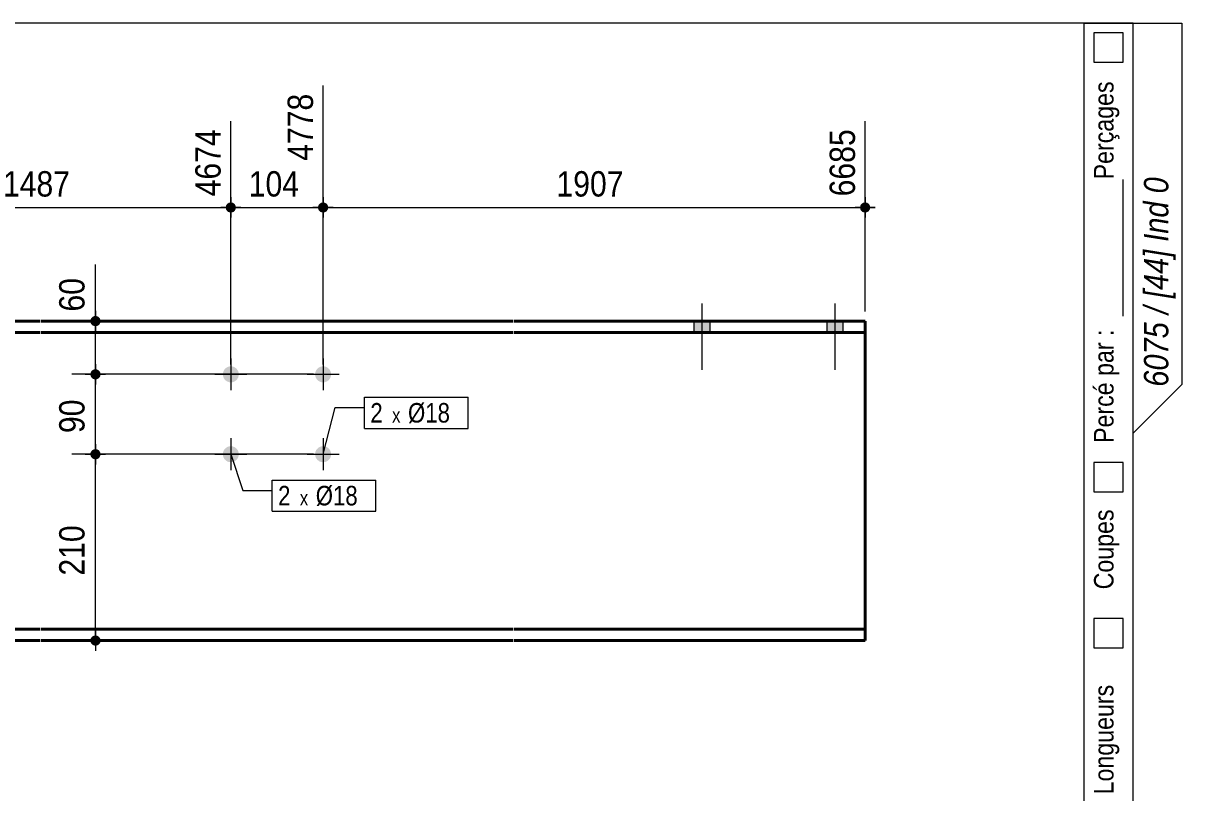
# Model space of a CAD drawing. Header units: millimetres. Extents: x 2 to 287, y 5 to 195.
# Drawn here: x 168.3 to 287, y 116.2 to 195 of the extents above; entities that cross this region are included whole.
import ezdxf

# ---------------------------------------------------------------- set-up
doc = ezdxf.new("R2010")
doc.units = ezdxf.units.MM
for name, color, linetype, lineweight in [('Autre type objet', 1, 'Continuous', 0), ('Boulon', 7, 'Continuous', 0), ('Cotation', 7, 'Continuous', 0), ('Désignation boulon', 3, 'Continuous', 0), ('Feuille dessin', 5, 'Continuous', 0), ('Piece', 2, 'Continuous', 0)]:
    doc.layers.add(name, color=color, linetype=linetype, lineweight=lineweight)
doc.styles.add('ARIAL', font='ARIAL.TTF')
doc.styles.add('ARIAL_ITALIC', font='ARIALI.TTF')
doc.styles.add('COMIC_SANS_MS', font='COMIC.TTF')

# ---------------------------------------------------------------- blocks, each defined once
blk = doc.blocks.new('*A6')
at = {"layer": 'Boulon'}
for points in [[(237, 163.33), (237, 164.48), (238.64, 164.48), (238.64, 163.33)], [(237, 163.33), (237, 164.48), (238.64, 164.48), (238.64, 163.33)], [(250.64, 163.33), (250.64, 164.48), (252.27, 164.48), (252.27, 163.33)], [(250.64, 163.33), (250.64, 164.48), (252.27, 164.48), (252.27, 163.33)]]:
    blk.add_hatch(color=256, dxfattribs=at).paths.add_polyline_path(points, flags=17)
at = {"layer": 'Boulon', "linetype": 'Continuous', "lineweight": 0}
for p, q in [((237.82, 166.3), (237.82, 159.48)), ((237.82, 166.3), (237.82, 159.48)), ((251.46, 166.3), (251.46, 159.48)), ((251.46, 166.3), (251.46, 159.48)), ((237, 164.48), (237, 163.33)), ((237, 164.48), (237, 163.33)), ((238.64, 164.48), (238.64, 163.33)), ((238.64, 164.48), (238.64, 163.33)), ((250.64, 164.48), (250.64, 163.33)), ((250.64, 164.48), (250.64, 163.33)), ((252.27, 164.48), (252.27, 163.33)), ((252.27, 164.48), (252.27, 163.33))]:
    blk.add_line(p, q, dxfattribs=at)
blk = doc.blocks.new('*A7')
at = {"layer": 'Boulon'}
for points in [[(198.19, 159.07), (198.19, 159.11), (198.2, 159.15), (198.2, 159.19), (198.21, 159.23), (198.22, 159.26), (198.24, 159.3), (198.25, 159.34), (198.27, 159.38), (198.28, 159.41), (198.3, 159.45), (198.33, 159.48), (198.35, 159.51), (198.37, 159.55), (198.4, 159.58), (198.43, 159.6), (198.46, 159.63), (198.49, 159.66), (198.52, 159.68), (198.55, 159.71), (198.59, 159.73), (198.62, 159.75), (198.66, 159.77), (198.69, 159.78), (198.73, 159.8), (198.77, 159.81), (198.81, 159.82), (198.85, 159.83), (198.89, 159.84), (198.93, 159.84), (198.97, 159.84), (199.01, 159.84), (199.05, 159.84), (199.09, 159.84), (199.13, 159.84), (199.17, 159.83), (199.2, 159.82), (199.24, 159.81), (199.28, 159.8), (199.32, 159.78), (199.36, 159.77), (199.39, 159.75), (199.43, 159.73), (199.46, 159.71), (199.49, 159.68), (199.52, 159.66), (199.56, 159.63), (199.58, 159.6), (199.61, 159.58), (199.64, 159.55), (199.66, 159.51), (199.69, 159.48), (199.71, 159.45), (199.73, 159.41), (199.75, 159.38), (199.76, 159.34), (199.78, 159.3), (199.79, 159.26), (199.8, 159.23), (199.81, 159.19), (199.81, 159.15), (199.82, 159.11), (199.82, 159.07), (199.82, 159.03), (199.82, 158.99), (199.82, 158.95), (199.81, 158.91), (199.81, 158.87), (199.8, 158.83), (199.79, 158.79), (199.78, 158.75), (199.76, 158.71), (199.75, 158.68), (199.73, 158.64), (199.71, 158.61), (199.69, 158.57), (199.66, 158.54), (199.64, 158.51), (199.61, 158.48), (199.58, 158.45), (199.56, 158.42), (199.52, 158.39), (199.49, 158.37), (199.46, 158.35), (199.43, 158.32), (199.39, 158.3), (199.36, 158.29), (199.32, 158.27), (199.28, 158.26), (199.24, 158.24), (199.2, 158.23), (199.17, 158.22), (199.13, 158.22), (199.09, 158.21), (199.05, 158.21), (199.01, 158.21), (198.97, 158.21), (198.93, 158.21), (198.89, 158.22), (198.85, 158.22), (198.81, 158.23), (198.77, 158.24), (198.73, 158.26), (198.69, 158.27), (198.66, 158.29), (198.62, 158.3), (198.59, 158.32), (198.55, 158.35), (198.52, 158.37), (198.49, 158.39), (198.46, 158.42), (198.43, 158.45), (198.4, 158.48), (198.37, 158.51), (198.35, 158.54), (198.33, 158.57), (198.3, 158.61), (198.28, 158.64), (198.27, 158.68), (198.25, 158.71), (198.24, 158.75), (198.22, 158.79), (198.21, 158.83), (198.2, 158.87), (198.2, 158.91), (198.19, 158.95), (198.19, 158.99), (198.19, 159.03)], [(198.19, 150.88), (198.19, 150.92), (198.2, 150.96), (198.2, 151), (198.21, 151.04), (198.22, 151.08), (198.24, 151.12), (198.25, 151.16), (198.27, 151.19), (198.28, 151.23), (198.3, 151.27), (198.33, 151.3), (198.35, 151.33), (198.37, 151.36), (198.4, 151.39), (198.43, 151.42), (198.46, 151.45), (198.49, 151.48), (198.52, 151.5), (198.55, 151.52), (198.59, 151.55), (198.62, 151.57), (198.66, 151.58), (198.69, 151.6), (198.73, 151.61), (198.77, 151.63), (198.81, 151.64), (198.85, 151.65), (198.89, 151.65), (198.93, 151.66), (198.97, 151.66), (199.01, 151.66), (199.05, 151.66), (199.09, 151.66), (199.13, 151.65), (199.17, 151.65), (199.2, 151.64), (199.24, 151.63), (199.28, 151.61), (199.32, 151.6), (199.36, 151.58), (199.39, 151.57), (199.43, 151.55), (199.46, 151.52), (199.49, 151.5), (199.52, 151.48), (199.56, 151.45), (199.58, 151.42), (199.61, 151.39), (199.64, 151.36), (199.66, 151.33), (199.69, 151.3), (199.71, 151.27), (199.73, 151.23), (199.75, 151.19), (199.76, 151.16), (199.78, 151.12), (199.79, 151.08), (199.8, 151.04), (199.81, 151), (199.81, 150.96), (199.82, 150.92), (199.82, 150.88), (199.82, 150.84), (199.82, 150.8), (199.82, 150.76), (199.81, 150.72), (199.81, 150.68), (199.8, 150.65), (199.79, 150.61), (199.78, 150.57), (199.76, 150.53), (199.75, 150.49), (199.73, 150.46), (199.71, 150.42), (199.69, 150.39), (199.66, 150.36), (199.64, 150.33), (199.61, 150.29), (199.58, 150.27), (199.56, 150.24), (199.52, 150.21), (199.49, 150.19), (199.46, 150.16), (199.43, 150.14), (199.39, 150.12), (199.36, 150.1), (199.32, 150.09), (199.28, 150.07), (199.24, 150.06), (199.2, 150.05), (199.17, 150.04), (199.13, 150.04), (199.09, 150.03), (199.05, 150.03), (199.01, 150.03), (198.97, 150.03), (198.93, 150.03), (198.89, 150.04), (198.85, 150.04), (198.81, 150.05), (198.77, 150.06), (198.73, 150.07), (198.69, 150.09), (198.66, 150.1), (198.62, 150.12), (198.59, 150.14), (198.55, 150.16), (198.52, 150.19), (198.49, 150.21), (198.46, 150.24), (198.43, 150.27), (198.4, 150.29), (198.37, 150.33), (198.35, 150.36), (198.33, 150.39), (198.3, 150.42), (198.28, 150.46), (198.27, 150.49), (198.25, 150.53), (198.24, 150.57), (198.22, 150.61), (198.21, 150.65), (198.2, 150.68), (198.2, 150.72), (198.19, 150.76), (198.19, 150.8), (198.19, 150.84)]]:
    blk.add_hatch(color=256, dxfattribs=at).paths.add_polyline_path(points, flags=17)
at = {"layer": 'Boulon', "linetype": 'Continuous', "lineweight": 0}
for p, q in [((199.01, 160.66), (199.01, 157.39)), ((197.37, 159.03), (200.64, 159.03)), ((199.01, 152.48), (199.01, 149.21)), ((197.37, 150.84), (200.64, 150.84))]:
    blk.add_line(p, q, dxfattribs=at)
blk = doc.blocks.new('*A8')
at = {"layer": 'Boulon'}
for points in [[(188.73, 159.07), (188.74, 159.11), (188.74, 159.15), (188.75, 159.19), (188.76, 159.23), (188.77, 159.26), (188.78, 159.3), (188.8, 159.34), (188.81, 159.38), (188.83, 159.41), (188.85, 159.45), (188.87, 159.48), (188.89, 159.51), (188.92, 159.55), (188.94, 159.58), (188.97, 159.6), (189, 159.63), (189.03, 159.66), (189.06, 159.68), (189.1, 159.71), (189.13, 159.73), (189.17, 159.75), (189.2, 159.77), (189.24, 159.78), (189.28, 159.8), (189.31, 159.81), (189.35, 159.82), (189.39, 159.83), (189.43, 159.84), (189.47, 159.84), (189.51, 159.84), (189.55, 159.84), (189.59, 159.84), (189.63, 159.84), (189.67, 159.84), (189.71, 159.83), (189.75, 159.82), (189.79, 159.81), (189.83, 159.8), (189.86, 159.78), (189.9, 159.77), (189.94, 159.75), (189.97, 159.73), (190.01, 159.71), (190.04, 159.68), (190.07, 159.66), (190.1, 159.63), (190.13, 159.6), (190.16, 159.58), (190.18, 159.55), (190.21, 159.51), (190.23, 159.48), (190.25, 159.45), (190.27, 159.41), (190.29, 159.38), (190.31, 159.34), (190.32, 159.3), (190.33, 159.26), (190.34, 159.23), (190.35, 159.19), (190.36, 159.15), (190.37, 159.11), (190.37, 159.07), (190.37, 159.03), (190.37, 158.99), (190.37, 158.95), (190.36, 158.91), (190.35, 158.87), (190.34, 158.83), (190.33, 158.79), (190.32, 158.75), (190.31, 158.71), (190.29, 158.68), (190.27, 158.64), (190.25, 158.61), (190.23, 158.57), (190.21, 158.54), (190.18, 158.51), (190.16, 158.48), (190.13, 158.45), (190.1, 158.42), (190.07, 158.39), (190.04, 158.37), (190.01, 158.35), (189.97, 158.32), (189.94, 158.3), (189.9, 158.29), (189.86, 158.27), (189.83, 158.26), (189.79, 158.24), (189.75, 158.23), (189.71, 158.22), (189.67, 158.22), (189.63, 158.21), (189.59, 158.21), (189.55, 158.21), (189.51, 158.21), (189.47, 158.21), (189.43, 158.22), (189.39, 158.22), (189.35, 158.23), (189.31, 158.24), (189.28, 158.26), (189.24, 158.27), (189.2, 158.29), (189.17, 158.3), (189.13, 158.32), (189.1, 158.35), (189.06, 158.37), (189.03, 158.39), (189, 158.42), (188.97, 158.45), (188.94, 158.48), (188.92, 158.51), (188.89, 158.54), (188.87, 158.57), (188.85, 158.61), (188.83, 158.64), (188.81, 158.68), (188.8, 158.71), (188.78, 158.75), (188.77, 158.79), (188.76, 158.83), (188.75, 158.87), (188.74, 158.91), (188.74, 158.95), (188.73, 158.99), (188.73, 159.03)], [(188.73, 150.88), (188.74, 150.92), (188.74, 150.96), (188.75, 151), (188.76, 151.04), (188.77, 151.08), (188.78, 151.12), (188.8, 151.16), (188.81, 151.19), (188.83, 151.23), (188.85, 151.27), (188.87, 151.3), (188.89, 151.33), (188.92, 151.36), (188.94, 151.39), (188.97, 151.42), (189, 151.45), (189.03, 151.48), (189.06, 151.5), (189.1, 151.52), (189.13, 151.55), (189.17, 151.57), (189.2, 151.58), (189.24, 151.6), (189.28, 151.61), (189.31, 151.63), (189.35, 151.64), (189.39, 151.65), (189.43, 151.65), (189.47, 151.66), (189.51, 151.66), (189.55, 151.66), (189.59, 151.66), (189.63, 151.66), (189.67, 151.65), (189.71, 151.65), (189.75, 151.64), (189.79, 151.63), (189.83, 151.61), (189.86, 151.6), (189.9, 151.58), (189.94, 151.57), (189.97, 151.55), (190.01, 151.52), (190.04, 151.5), (190.07, 151.48), (190.1, 151.45), (190.13, 151.42), (190.16, 151.39), (190.18, 151.36), (190.21, 151.33), (190.23, 151.3), (190.25, 151.27), (190.27, 151.23), (190.29, 151.19), (190.31, 151.16), (190.32, 151.12), (190.33, 151.08), (190.34, 151.04), (190.35, 151), (190.36, 150.96), (190.37, 150.92), (190.37, 150.88), (190.37, 150.84), (190.37, 150.8), (190.37, 150.76), (190.36, 150.72), (190.35, 150.68), (190.34, 150.65), (190.33, 150.61), (190.32, 150.57), (190.31, 150.53), (190.29, 150.49), (190.27, 150.46), (190.25, 150.42), (190.23, 150.39), (190.21, 150.36), (190.18, 150.33), (190.16, 150.29), (190.13, 150.27), (190.1, 150.24), (190.07, 150.21), (190.04, 150.19), (190.01, 150.16), (189.97, 150.14), (189.94, 150.12), (189.9, 150.1), (189.86, 150.09), (189.83, 150.07), (189.79, 150.06), (189.75, 150.05), (189.71, 150.04), (189.67, 150.04), (189.63, 150.03), (189.59, 150.03), (189.55, 150.03), (189.51, 150.03), (189.47, 150.03), (189.43, 150.04), (189.39, 150.04), (189.35, 150.05), (189.31, 150.06), (189.28, 150.07), (189.24, 150.09), (189.2, 150.1), (189.17, 150.12), (189.13, 150.14), (189.1, 150.16), (189.06, 150.19), (189.03, 150.21), (189, 150.24), (188.97, 150.27), (188.94, 150.29), (188.92, 150.33), (188.89, 150.36), (188.87, 150.39), (188.85, 150.42), (188.83, 150.46), (188.81, 150.49), (188.8, 150.53), (188.78, 150.57), (188.77, 150.61), (188.76, 150.65), (188.75, 150.68), (188.74, 150.72), (188.74, 150.76), (188.73, 150.8), (188.73, 150.84)]]:
    blk.add_hatch(color=256, dxfattribs=at).paths.add_polyline_path(points, flags=17)
at = {"layer": 'Boulon', "linetype": 'Continuous', "lineweight": 0}
for p, q in [((189.55, 160.66), (189.55, 157.39)), ((187.91, 159.03), (191.19, 159.03)), ((189.55, 152.48), (189.55, 149.21)), ((187.91, 150.84), (191.19, 150.84))]:
    blk.add_line(p, q, dxfattribs=at)
blk = doc.blocks.new('*A9')
at = {"layer": 'Piece', "color": 2, "linetype": 'Continuous', "lineweight": 40}
for p, q in [((170.009602, 164.480746), (121.672074, 164.480746)), ((218.447131, 164.480746), (170.109602, 164.480746)), ((254.546261, 164.480746), (218.547131, 164.480746)), ((254.546261, 131.753473), (254.546261, 164.480746)), ((170.009602, 163.3262), (121.672074, 163.3262)), ((218.447131, 163.3262), (170.109602, 163.3262)), ((254.546261, 163.3262), (218.547131, 163.3262)), ((170.009602, 132.908018), (121.672074, 132.908018)), ((218.447131, 132.908018), (170.109602, 132.908018)), ((254.546261, 132.908018), (218.547131, 132.908018)), ((121.672074, 131.753473), (170.009602, 131.753473)), ((170.109602, 131.753473), (218.447131, 131.753473)), ((218.547131, 131.753473), (254.546261, 131.753473))]:
    blk.add_line(p, q, dxfattribs=at)
blk = doc.blocks.new('*A19')
at = {"layer": 'Feuille dessin', "linetype": 'Continuous', "lineweight": 0}
for p, q in [((282, 195), (5, 195)), ((282, 5), (282, 195))]:
    blk.add_line(p, q, dxfattribs=at)
blk = doc.blocks.new('*A21')
at = {"layer": 'Autre type objet', "linetype": 'Continuous', "lineweight": 0}
for p, q in [((277, 42), (277, 195)), ((277, 195), (287, 195)), ((282, 42), (282, 195)), ((287, 195), (287, 158)), ((278, 194), (278, 191)), ((281, 194), (278, 194)), ((281, 191), (281, 194)), ((278, 191), (281, 191)), ((281, 165), (281, 179)), ((287, 158), (282, 153)), ((278, 150), (278, 147)), ((281, 150), (278, 150)), ((281, 147), (281, 150)), ((278, 147), (281, 147)), ((278, 134), (278, 131)), ((281, 134), (278, 134)), ((281, 131), (281, 134)), ((278, 131), (281, 131)), ((281, 102), (281, 115)), ((277, 42), (282, 42))]:
    blk.add_line(p, q, dxfattribs=at)
at = {"layer": 'Autre type objet', "width": 0.85}
for s, height, style, p in [('Perçages', 2, 'ARIAL', (280, 179)), ('6075 / [44] Ind 0', 2.5, 'ARIAL_ITALIC', (285.619109, 157.760245)), ('Percé par :', 2, 'ARIAL', (280, 152)), ('Coupes', 2, 'ARIAL', (280, 137)), ('Longueurs', 2, 'ARIAL', (280, 116)), ('Débité par :', 2, 'ARIAL', (280, 89)), ('CONTROLE FABRICATION', 2.5, 'ARIAL', (281, 44))]:
    blk.add_text(s, height=height, rotation=90, dxfattribs=dict(at, style=style)).set_placement(p)
blk = doc.blocks.new('*A30')
at = {"layer": 'Cotation'}
for points in [[(150.54, 175.6), (150.52, 175.6), (150.49, 175.6), (150.47, 175.61), (150.44, 175.61), (150.42, 175.62), (150.39, 175.63), (150.37, 175.64), (150.35, 175.65), (150.32, 175.66), (150.3, 175.67), (150.28, 175.68), (150.26, 175.7), (150.24, 175.72), (150.22, 175.73), (150.2, 175.75), (150.18, 175.77), (150.17, 175.79), (150.15, 175.81), (150.14, 175.83), (150.12, 175.85), (150.11, 175.87), (150.1, 175.89), (150.09, 175.92), (150.08, 175.94), (150.07, 175.97), (150.06, 175.99), (150.06, 176.02), (150.05, 176.04), (150.05, 176.07), (150.05, 176.09), (150.05, 176.12), (150.05, 176.14), (150.05, 176.17), (150.05, 176.19), (150.06, 176.22), (150.06, 176.24), (150.07, 176.27), (150.08, 176.29), (150.09, 176.32), (150.1, 176.34), (150.11, 176.36), (150.12, 176.38), (150.14, 176.41), (150.15, 176.43), (150.17, 176.45), (150.18, 176.47), (150.2, 176.48), (150.22, 176.5), (150.24, 176.52), (150.26, 176.53), (150.28, 176.55), (150.3, 176.56), (150.32, 176.58), (150.35, 176.59), (150.37, 176.6), (150.39, 176.61), (150.42, 176.61), (150.44, 176.62), (150.47, 176.63), (150.49, 176.63), (150.52, 176.63), (150.54, 176.64), (150.57, 176.64), (150.59, 176.64), (150.62, 176.63), (150.64, 176.63), (150.67, 176.63), (150.69, 176.62), (150.72, 176.61), (150.74, 176.61), (150.77, 176.6), (150.79, 176.59), (150.81, 176.58), (150.84, 176.56), (150.86, 176.55), (150.88, 176.53), (150.9, 176.52), (150.92, 176.5), (150.94, 176.48), (150.95, 176.47), (150.97, 176.45), (150.99, 176.43), (151, 176.41), (151.01, 176.38), (151.03, 176.36), (151.04, 176.34), (151.05, 176.32), (151.06, 176.29), (151.07, 176.27), (151.07, 176.24), (151.08, 176.22), (151.08, 176.19), (151.09, 176.17), (151.09, 176.14), (151.09, 176.12), (151.09, 176.09), (151.09, 176.07), (151.08, 176.04), (151.08, 176.02), (151.07, 175.99), (151.07, 175.97), (151.06, 175.94), (151.05, 175.92), (151.04, 175.89), (151.03, 175.87), (151.01, 175.85), (151, 175.83), (150.99, 175.81), (150.97, 175.79), (150.95, 175.77), (150.94, 175.75), (150.92, 175.73), (150.9, 175.72), (150.88, 175.7), (150.86, 175.68), (150.84, 175.67), (150.81, 175.66), (150.79, 175.65), (150.77, 175.64), (150.74, 175.63), (150.72, 175.62), (150.69, 175.61), (150.67, 175.61), (150.64, 175.6), (150.62, 175.6), (150.59, 175.6), (150.57, 175.6)], [(189.53, 175.6), (189.5, 175.6), (189.47, 175.6), (189.45, 175.61), (189.42, 175.61), (189.4, 175.62), (189.38, 175.63), (189.35, 175.64), (189.33, 175.65), (189.31, 175.66), (189.28, 175.67), (189.26, 175.68), (189.24, 175.7), (189.22, 175.72), (189.2, 175.73), (189.18, 175.75), (189.17, 175.77), (189.15, 175.79), (189.13, 175.81), (189.12, 175.83), (189.11, 175.85), (189.09, 175.87), (189.08, 175.89), (189.07, 175.92), (189.06, 175.94), (189.05, 175.97), (189.05, 175.99), (189.04, 176.02), (189.04, 176.04), (189.03, 176.07), (189.03, 176.09), (189.03, 176.12), (189.03, 176.14), (189.03, 176.17), (189.04, 176.19), (189.04, 176.22), (189.05, 176.24), (189.05, 176.27), (189.06, 176.29), (189.07, 176.32), (189.08, 176.34), (189.09, 176.36), (189.11, 176.38), (189.12, 176.41), (189.13, 176.43), (189.15, 176.45), (189.17, 176.47), (189.18, 176.48), (189.2, 176.5), (189.22, 176.52), (189.24, 176.53), (189.26, 176.55), (189.28, 176.56), (189.31, 176.58), (189.33, 176.59), (189.35, 176.6), (189.38, 176.61), (189.4, 176.61), (189.42, 176.62), (189.45, 176.63), (189.47, 176.63), (189.5, 176.63), (189.53, 176.64), (189.55, 176.64), (189.58, 176.64), (189.6, 176.63), (189.63, 176.63), (189.65, 176.63), (189.68, 176.62), (189.7, 176.61), (189.73, 176.61), (189.75, 176.6), (189.77, 176.59), (189.8, 176.58), (189.82, 176.56), (189.84, 176.55), (189.86, 176.53), (189.88, 176.52), (189.9, 176.5), (189.92, 176.48), (189.94, 176.47), (189.95, 176.45), (189.97, 176.43), (189.98, 176.41), (190, 176.38), (190.01, 176.36), (190.02, 176.34), (190.03, 176.32), (190.04, 176.29), (190.05, 176.27), (190.06, 176.24), (190.06, 176.22), (190.07, 176.19), (190.07, 176.17), (190.07, 176.14), (190.07, 176.12), (190.07, 176.09), (190.07, 176.07), (190.07, 176.04), (190.06, 176.02), (190.06, 175.99), (190.05, 175.97), (190.04, 175.94), (190.03, 175.92), (190.02, 175.89), (190.01, 175.87), (190, 175.85), (189.98, 175.83), (189.97, 175.81), (189.95, 175.79), (189.94, 175.77), (189.92, 175.75), (189.9, 175.73), (189.88, 175.72), (189.86, 175.7), (189.84, 175.68), (189.82, 175.67), (189.8, 175.66), (189.77, 175.65), (189.75, 175.64), (189.73, 175.63), (189.7, 175.62), (189.68, 175.61), (189.65, 175.61), (189.63, 175.6), (189.6, 175.6), (189.58, 175.6), (189.55, 175.6)]]:
    blk.add_hatch(color=256, dxfattribs=at).paths.add_polyline_path(points, flags=17)
at = {"layer": 'Cotation', "linetype": 'Continuous', "lineweight": 0}
for p, q in [((150.57, 160.03), (150.57, 188.61)), ((189.55, 160.03), (189.55, 184.97)), ((150.57, 177.16), (150.57, 175.08)), ((189.55, 177.16), (189.55, 175.08)), ((151.61, 176.12), (149.53, 176.12)), ((150.57, 176.12), (149.53, 176.12)), ((150.57, 176.12), (189.55, 176.12)), ((190.59, 176.12), (188.51, 176.12)), ((189.55, 176.12), (190.59, 176.12))]:
    blk.add_line(p, q, dxfattribs=at)
at = {"layer": 'Cotation'}
for p in [(150.57, 176.12), (189.55, 176.12)]:
    blk.add_point(p, dxfattribs=at)
at = {"layer": 'Cotation', "style": 'ARIAL', "width": 0.85}
blk.add_text('4674', height=2.6, rotation=90.0002, dxfattribs=at).set_placement((188.51, 177.26))
blk.add_text('1487', height=2.6, dxfattribs=at).set_placement((166.2, 177.24))
blk = doc.blocks.new('*A31')
at = {"layer": 'Cotation'}
for points in [[(189.53, 175.6), (189.5, 175.6), (189.47, 175.6), (189.45, 175.61), (189.42, 175.61), (189.4, 175.62), (189.38, 175.63), (189.35, 175.64), (189.33, 175.65), (189.31, 175.66), (189.28, 175.67), (189.26, 175.68), (189.24, 175.7), (189.22, 175.72), (189.2, 175.73), (189.18, 175.75), (189.17, 175.77), (189.15, 175.79), (189.13, 175.81), (189.12, 175.83), (189.11, 175.85), (189.09, 175.87), (189.08, 175.89), (189.07, 175.92), (189.06, 175.94), (189.05, 175.97), (189.05, 175.99), (189.04, 176.02), (189.04, 176.04), (189.03, 176.07), (189.03, 176.09), (189.03, 176.12), (189.03, 176.14), (189.03, 176.17), (189.04, 176.19), (189.04, 176.22), (189.05, 176.24), (189.05, 176.27), (189.06, 176.29), (189.07, 176.32), (189.08, 176.34), (189.09, 176.36), (189.11, 176.38), (189.12, 176.41), (189.13, 176.43), (189.15, 176.45), (189.17, 176.47), (189.18, 176.48), (189.2, 176.5), (189.22, 176.52), (189.24, 176.53), (189.26, 176.55), (189.28, 176.56), (189.31, 176.58), (189.33, 176.59), (189.35, 176.6), (189.38, 176.61), (189.4, 176.61), (189.42, 176.62), (189.45, 176.63), (189.47, 176.63), (189.5, 176.63), (189.53, 176.64), (189.55, 176.64), (189.58, 176.64), (189.6, 176.63), (189.63, 176.63), (189.65, 176.63), (189.68, 176.62), (189.7, 176.61), (189.73, 176.61), (189.75, 176.6), (189.77, 176.59), (189.8, 176.58), (189.82, 176.56), (189.84, 176.55), (189.86, 176.53), (189.88, 176.52), (189.9, 176.5), (189.92, 176.48), (189.94, 176.47), (189.95, 176.45), (189.97, 176.43), (189.98, 176.41), (190, 176.38), (190.01, 176.36), (190.02, 176.34), (190.03, 176.32), (190.04, 176.29), (190.05, 176.27), (190.06, 176.24), (190.06, 176.22), (190.07, 176.19), (190.07, 176.17), (190.07, 176.14), (190.07, 176.12), (190.07, 176.09), (190.07, 176.07), (190.07, 176.04), (190.06, 176.02), (190.06, 175.99), (190.05, 175.97), (190.04, 175.94), (190.03, 175.92), (190.02, 175.89), (190.01, 175.87), (190, 175.85), (189.98, 175.83), (189.97, 175.81), (189.95, 175.79), (189.94, 175.77), (189.92, 175.75), (189.9, 175.73), (189.88, 175.72), (189.86, 175.7), (189.84, 175.68), (189.82, 175.67), (189.8, 175.66), (189.77, 175.65), (189.75, 175.64), (189.73, 175.63), (189.7, 175.62), (189.68, 175.61), (189.65, 175.61), (189.63, 175.6), (189.6, 175.6), (189.58, 175.6), (189.55, 175.6)], [(198.98, 175.6), (198.95, 175.6), (198.93, 175.6), (198.9, 175.61), (198.88, 175.61), (198.85, 175.62), (198.83, 175.63), (198.81, 175.64), (198.78, 175.65), (198.76, 175.66), (198.74, 175.67), (198.72, 175.68), (198.7, 175.7), (198.68, 175.72), (198.66, 175.73), (198.64, 175.75), (198.62, 175.77), (198.6, 175.79), (198.59, 175.81), (198.57, 175.83), (198.56, 175.85), (198.55, 175.87), (198.54, 175.89), (198.53, 175.92), (198.52, 175.94), (198.51, 175.97), (198.5, 175.99), (198.5, 176.02), (198.49, 176.04), (198.49, 176.07), (198.49, 176.09), (198.49, 176.12), (198.49, 176.14), (198.49, 176.17), (198.49, 176.19), (198.5, 176.22), (198.5, 176.24), (198.51, 176.27), (198.52, 176.29), (198.53, 176.32), (198.54, 176.34), (198.55, 176.36), (198.56, 176.38), (198.57, 176.41), (198.59, 176.43), (198.6, 176.45), (198.62, 176.47), (198.64, 176.48), (198.66, 176.5), (198.68, 176.52), (198.7, 176.53), (198.72, 176.55), (198.74, 176.56), (198.76, 176.58), (198.78, 176.59), (198.81, 176.6), (198.83, 176.61), (198.85, 176.61), (198.88, 176.62), (198.9, 176.63), (198.93, 176.63), (198.95, 176.63), (198.98, 176.64), (199.01, 176.64), (199.03, 176.64), (199.06, 176.63), (199.08, 176.63), (199.11, 176.63), (199.13, 176.62), (199.16, 176.61), (199.18, 176.61), (199.2, 176.6), (199.23, 176.59), (199.25, 176.58), (199.27, 176.56), (199.29, 176.55), (199.32, 176.53), (199.34, 176.52), (199.35, 176.5), (199.37, 176.48), (199.39, 176.47), (199.41, 176.45), (199.42, 176.43), (199.44, 176.41), (199.45, 176.38), (199.46, 176.36), (199.48, 176.34), (199.49, 176.32), (199.5, 176.29), (199.5, 176.27), (199.51, 176.24), (199.52, 176.22), (199.52, 176.19), (199.52, 176.17), (199.53, 176.14), (199.53, 176.12), (199.53, 176.09), (199.52, 176.07), (199.52, 176.04), (199.52, 176.02), (199.51, 175.99), (199.5, 175.97), (199.5, 175.94), (199.49, 175.92), (199.48, 175.89), (199.46, 175.87), (199.45, 175.85), (199.44, 175.83), (199.42, 175.81), (199.41, 175.79), (199.39, 175.77), (199.37, 175.75), (199.35, 175.73), (199.34, 175.72), (199.32, 175.7), (199.29, 175.68), (199.27, 175.67), (199.25, 175.66), (199.23, 175.65), (199.2, 175.64), (199.18, 175.63), (199.16, 175.62), (199.13, 175.61), (199.11, 175.61), (199.08, 175.6), (199.06, 175.6), (199.03, 175.6), (199.01, 175.6)]]:
    blk.add_hatch(color=256, dxfattribs=at).paths.add_polyline_path(points, flags=17)
at = {"layer": 'Cotation', "linetype": 'Continuous', "lineweight": 0}
for p, q in [((199.01, 160.03), (199.01, 188.61)), ((189.55, 160.03), (189.55, 184.97)), ((189.55, 177.16), (189.55, 175.08)), ((199.01, 177.16), (199.01, 175.08)), ((190.59, 176.12), (188.51, 176.12)), ((189.55, 176.12), (188.51, 176.12)), ((189.55, 176.12), (199.01, 176.12)), ((200.05, 176.12), (197.97, 176.12)), ((199.01, 176.12), (200.05, 176.12))]:
    blk.add_line(p, q, dxfattribs=at)
at = {"layer": 'Cotation'}
for p in [(189.55, 176.12), (199.01, 176.12)]:
    blk.add_point(p, dxfattribs=at)
at = {"layer": 'Cotation', "style": 'ARIAL', "width": 0.85}
blk.add_text('4778', height=2.6, rotation=90.0002, dxfattribs=at).set_placement((197.97, 180.9))
blk.add_text('104', height=2.6, dxfattribs=at).set_placement((191.39, 177.24))
blk = doc.blocks.new('*A32')
at = {"layer": 'Cotation'}
for points in [[(198.98, 175.6), (198.95, 175.6), (198.93, 175.6), (198.9, 175.61), (198.88, 175.61), (198.85, 175.62), (198.83, 175.63), (198.81, 175.64), (198.78, 175.65), (198.76, 175.66), (198.74, 175.67), (198.72, 175.68), (198.7, 175.7), (198.68, 175.72), (198.66, 175.73), (198.64, 175.75), (198.62, 175.77), (198.6, 175.79), (198.59, 175.81), (198.57, 175.83), (198.56, 175.85), (198.55, 175.87), (198.54, 175.89), (198.53, 175.92), (198.52, 175.94), (198.51, 175.97), (198.5, 175.99), (198.5, 176.02), (198.49, 176.04), (198.49, 176.07), (198.49, 176.09), (198.49, 176.12), (198.49, 176.14), (198.49, 176.17), (198.49, 176.19), (198.5, 176.22), (198.5, 176.24), (198.51, 176.27), (198.52, 176.29), (198.53, 176.32), (198.54, 176.34), (198.55, 176.36), (198.56, 176.38), (198.57, 176.41), (198.59, 176.43), (198.6, 176.45), (198.62, 176.47), (198.64, 176.48), (198.66, 176.5), (198.68, 176.52), (198.7, 176.53), (198.72, 176.55), (198.74, 176.56), (198.76, 176.58), (198.78, 176.59), (198.81, 176.6), (198.83, 176.61), (198.85, 176.61), (198.88, 176.62), (198.9, 176.63), (198.93, 176.63), (198.95, 176.63), (198.98, 176.64), (199.01, 176.64), (199.03, 176.64), (199.06, 176.63), (199.08, 176.63), (199.11, 176.63), (199.13, 176.62), (199.16, 176.61), (199.18, 176.61), (199.2, 176.6), (199.23, 176.59), (199.25, 176.58), (199.27, 176.56), (199.29, 176.55), (199.32, 176.53), (199.34, 176.52), (199.35, 176.5), (199.37, 176.48), (199.39, 176.47), (199.41, 176.45), (199.42, 176.43), (199.44, 176.41), (199.45, 176.38), (199.46, 176.36), (199.48, 176.34), (199.49, 176.32), (199.5, 176.29), (199.5, 176.27), (199.51, 176.24), (199.52, 176.22), (199.52, 176.19), (199.52, 176.17), (199.53, 176.14), (199.53, 176.12), (199.53, 176.09), (199.52, 176.07), (199.52, 176.04), (199.52, 176.02), (199.51, 175.99), (199.5, 175.97), (199.5, 175.94), (199.49, 175.92), (199.48, 175.89), (199.46, 175.87), (199.45, 175.85), (199.44, 175.83), (199.42, 175.81), (199.41, 175.79), (199.39, 175.77), (199.37, 175.75), (199.35, 175.73), (199.34, 175.72), (199.32, 175.7), (199.29, 175.68), (199.27, 175.67), (199.25, 175.66), (199.23, 175.65), (199.2, 175.64), (199.18, 175.63), (199.16, 175.62), (199.13, 175.61), (199.11, 175.61), (199.08, 175.6), (199.06, 175.6), (199.03, 175.6), (199.01, 175.6)], [(254.52, 175.6), (254.5, 175.6), (254.47, 175.6), (254.44, 175.61), (254.42, 175.61), (254.4, 175.62), (254.37, 175.63), (254.35, 175.64), (254.32, 175.65), (254.3, 175.66), (254.28, 175.67), (254.26, 175.68), (254.24, 175.7), (254.22, 175.72), (254.2, 175.73), (254.18, 175.75), (254.16, 175.77), (254.14, 175.79), (254.13, 175.81), (254.11, 175.83), (254.1, 175.85), (254.09, 175.87), (254.08, 175.89), (254.07, 175.92), (254.06, 175.94), (254.05, 175.97), (254.04, 175.99), (254.04, 176.02), (254.03, 176.04), (254.03, 176.07), (254.03, 176.09), (254.03, 176.12), (254.03, 176.14), (254.03, 176.17), (254.03, 176.19), (254.04, 176.22), (254.04, 176.24), (254.05, 176.27), (254.06, 176.29), (254.07, 176.32), (254.08, 176.34), (254.09, 176.36), (254.1, 176.38), (254.11, 176.41), (254.13, 176.43), (254.14, 176.45), (254.16, 176.47), (254.18, 176.48), (254.2, 176.5), (254.22, 176.52), (254.24, 176.53), (254.26, 176.55), (254.28, 176.56), (254.3, 176.58), (254.32, 176.59), (254.35, 176.6), (254.37, 176.61), (254.4, 176.61), (254.42, 176.62), (254.44, 176.63), (254.47, 176.63), (254.5, 176.63), (254.52, 176.64), (254.55, 176.64), (254.57, 176.64), (254.6, 176.63), (254.62, 176.63), (254.65, 176.63), (254.67, 176.62), (254.7, 176.61), (254.72, 176.61), (254.75, 176.6), (254.77, 176.59), (254.79, 176.58), (254.81, 176.56), (254.84, 176.55), (254.86, 176.53), (254.88, 176.52), (254.9, 176.5), (254.91, 176.48), (254.93, 176.47), (254.95, 176.45), (254.96, 176.43), (254.98, 176.41), (254.99, 176.38), (255, 176.36), (255.02, 176.34), (255.03, 176.32), (255.04, 176.29), (255.04, 176.27), (255.05, 176.24), (255.06, 176.22), (255.06, 176.19), (255.06, 176.17), (255.07, 176.14), (255.07, 176.12), (255.07, 176.09), (255.06, 176.07), (255.06, 176.04), (255.06, 176.02), (255.05, 175.99), (255.04, 175.97), (255.04, 175.94), (255.03, 175.92), (255.02, 175.89), (255, 175.87), (254.99, 175.85), (254.98, 175.83), (254.96, 175.81), (254.95, 175.79), (254.93, 175.77), (254.91, 175.75), (254.9, 175.73), (254.88, 175.72), (254.86, 175.7), (254.84, 175.68), (254.81, 175.67), (254.79, 175.66), (254.77, 175.65), (254.75, 175.64), (254.72, 175.63), (254.7, 175.62), (254.67, 175.61), (254.65, 175.61), (254.62, 175.6), (254.6, 175.6), (254.57, 175.6), (254.55, 175.6)]]:
    blk.add_hatch(color=256, dxfattribs=at).paths.add_polyline_path(points, flags=17)
at = {"layer": 'Cotation', "linetype": 'Continuous', "lineweight": 0}
for p, q in [((199.01, 160.03), (199.01, 188.61)), ((254.55, 165.48), (254.55, 184.97)), ((199.01, 177.16), (199.01, 175.08)), ((254.55, 177.16), (254.55, 175.08)), ((200.05, 176.12), (197.97, 176.12)), ((199.01, 176.12), (197.97, 176.12)), ((199.01, 176.12), (254.55, 176.12)), ((255.59, 176.12), (253.51, 176.12)), ((254.55, 176.12), (255.59, 176.12))]:
    blk.add_line(p, q, dxfattribs=at)
at = {"layer": 'Cotation'}
for p in [(199.01, 176.12), (254.55, 176.12)]:
    blk.add_point(p, dxfattribs=at)
at = {"layer": 'Cotation', "style": 'ARIAL', "width": 0.85}
blk.add_text('6685', height=2.6, rotation=90.0002, dxfattribs=at).set_placement((253.51, 177.26))
blk.add_text('1907', height=2.6, dxfattribs=at).set_placement((222.92, 177.24))
blk = doc.blocks.new('*A37')
at = {"layer": 'Cotation'}
for points in [[(175.65, 150.33), (175.63, 150.33), (175.6, 150.33), (175.58, 150.33), (175.55, 150.34), (175.53, 150.35), (175.5, 150.35), (175.48, 150.36), (175.46, 150.37), (175.43, 150.39), (175.41, 150.4), (175.39, 150.41), (175.37, 150.43), (175.35, 150.44), (175.33, 150.46), (175.31, 150.48), (175.29, 150.5), (175.28, 150.51), (175.26, 150.53), (175.25, 150.56), (175.23, 150.58), (175.22, 150.6), (175.21, 150.62), (175.2, 150.65), (175.19, 150.67), (175.18, 150.69), (175.18, 150.72), (175.17, 150.74), (175.17, 150.77), (175.16, 150.79), (175.16, 150.82), (175.16, 150.84), (175.16, 150.87), (175.16, 150.9), (175.17, 150.92), (175.17, 150.95), (175.18, 150.97), (175.18, 151), (175.19, 151.02), (175.2, 151.04), (175.21, 151.07), (175.22, 151.09), (175.23, 151.11), (175.25, 151.13), (175.26, 151.15), (175.28, 151.17), (175.29, 151.19), (175.31, 151.21), (175.33, 151.23), (175.35, 151.25), (175.37, 151.26), (175.39, 151.28), (175.41, 151.29), (175.43, 151.3), (175.46, 151.31), (175.48, 151.32), (175.5, 151.33), (175.53, 151.34), (175.55, 151.35), (175.58, 151.35), (175.6, 151.36), (175.63, 151.36), (175.65, 151.36), (175.68, 151.36), (175.71, 151.36), (175.73, 151.36), (175.76, 151.36), (175.78, 151.35), (175.81, 151.35), (175.83, 151.34), (175.86, 151.33), (175.88, 151.32), (175.9, 151.31), (175.93, 151.3), (175.95, 151.29), (175.97, 151.28), (175.99, 151.26), (176.01, 151.25), (176.03, 151.23), (176.05, 151.21), (176.07, 151.19), (176.08, 151.17), (176.1, 151.15), (176.11, 151.13), (176.13, 151.11), (176.14, 151.09), (176.15, 151.07), (176.16, 151.04), (176.17, 151.02), (176.18, 151), (176.18, 150.97), (176.19, 150.95), (176.19, 150.92), (176.2, 150.9), (176.2, 150.87), (176.2, 150.84), (176.2, 150.82), (176.2, 150.79), (176.19, 150.77), (176.19, 150.74), (176.18, 150.72), (176.18, 150.69), (176.17, 150.67), (176.16, 150.65), (176.15, 150.62), (176.14, 150.6), (176.13, 150.58), (176.11, 150.56), (176.1, 150.53), (176.08, 150.51), (176.07, 150.5), (176.05, 150.48), (176.03, 150.46), (176.01, 150.44), (175.99, 150.43), (175.97, 150.41), (175.95, 150.4), (175.93, 150.39), (175.9, 150.37), (175.88, 150.36), (175.86, 150.35), (175.83, 150.35), (175.81, 150.34), (175.78, 150.33), (175.76, 150.33), (175.73, 150.33), (175.71, 150.33), (175.68, 150.32)], [(175.65, 131.23), (175.63, 131.24), (175.6, 131.24), (175.58, 131.24), (175.55, 131.25), (175.53, 131.26), (175.5, 131.26), (175.48, 131.27), (175.46, 131.28), (175.43, 131.29), (175.41, 131.31), (175.39, 131.32), (175.37, 131.34), (175.35, 131.35), (175.33, 131.37), (175.31, 131.39), (175.29, 131.4), (175.28, 131.42), (175.26, 131.44), (175.25, 131.46), (175.23, 131.49), (175.22, 131.51), (175.21, 131.53), (175.2, 131.55), (175.19, 131.58), (175.18, 131.6), (175.18, 131.63), (175.17, 131.65), (175.17, 131.68), (175.16, 131.7), (175.16, 131.73), (175.16, 131.75), (175.16, 131.78), (175.16, 131.8), (175.17, 131.83), (175.17, 131.85), (175.18, 131.88), (175.18, 131.9), (175.19, 131.93), (175.2, 131.95), (175.21, 131.98), (175.22, 132), (175.23, 132.02), (175.25, 132.04), (175.26, 132.06), (175.28, 132.08), (175.29, 132.1), (175.31, 132.12), (175.33, 132.14), (175.35, 132.16), (175.37, 132.17), (175.39, 132.19), (175.41, 132.2), (175.43, 132.21), (175.46, 132.22), (175.48, 132.23), (175.5, 132.24), (175.53, 132.25), (175.55, 132.26), (175.58, 132.26), (175.6, 132.27), (175.63, 132.27), (175.65, 132.27), (175.68, 132.27), (175.71, 132.27), (175.73, 132.27), (175.76, 132.27), (175.78, 132.26), (175.81, 132.26), (175.83, 132.25), (175.86, 132.24), (175.88, 132.23), (175.9, 132.22), (175.93, 132.21), (175.95, 132.2), (175.97, 132.19), (175.99, 132.17), (176.01, 132.16), (176.03, 132.14), (176.05, 132.12), (176.07, 132.1), (176.08, 132.08), (176.1, 132.06), (176.11, 132.04), (176.13, 132.02), (176.14, 132), (176.15, 131.98), (176.16, 131.95), (176.17, 131.93), (176.18, 131.9), (176.18, 131.88), (176.19, 131.85), (176.19, 131.83), (176.2, 131.8), (176.2, 131.78), (176.2, 131.75), (176.2, 131.73), (176.2, 131.7), (176.19, 131.68), (176.19, 131.65), (176.18, 131.63), (176.18, 131.6), (176.17, 131.58), (176.16, 131.55), (176.15, 131.53), (176.14, 131.51), (176.13, 131.49), (176.11, 131.46), (176.1, 131.44), (176.08, 131.42), (176.07, 131.4), (176.05, 131.39), (176.03, 131.37), (176.01, 131.35), (175.99, 131.34), (175.97, 131.32), (175.95, 131.31), (175.93, 131.29), (175.9, 131.28), (175.88, 131.27), (175.86, 131.26), (175.83, 131.26), (175.81, 131.25), (175.78, 131.24), (175.76, 131.24), (175.73, 131.24), (175.71, 131.23), (175.68, 131.23)]]:
    blk.add_hatch(color=256, dxfattribs=at).paths.add_polyline_path(points, flags=17)
at = {"layer": 'Cotation', "linetype": 'Continuous', "lineweight": 0}
for p, q in [((198.01, 150.84), (173.26, 150.84)), ((174.64, 150.84), (176.72, 150.84)), ((175.68, 151.88), (175.68, 149.8)), ((175.68, 150.84), (175.68, 151.88)), ((175.68, 131.75), (175.68, 150.84)), ((175.68, 132.79), (175.68, 130.71)), ((188.55, 131.75), (173.26, 131.75)), ((174.64, 131.75), (176.72, 131.75)), ((175.68, 131.75), (175.68, 130.71))]:
    blk.add_line(p, q, dxfattribs=at)
at = {"layer": 'Cotation'}
for p in [(175.68, 150.84), (175.68, 131.75)]:
    blk.add_point(p, dxfattribs=at)
at = {"layer": 'Cotation', "style": 'ARIAL', "width": 0.85}
blk.add_text('210', height=2.6, rotation=90.0002, dxfattribs=at).set_placement((174.56, 138.41))
blk = doc.blocks.new('*A38')
at = {"layer": 'Cotation'}
for points in [[(175.65, 158.51), (175.63, 158.51), (175.6, 158.51), (175.58, 158.52), (175.55, 158.52), (175.53, 158.53), (175.5, 158.54), (175.48, 158.55), (175.46, 158.56), (175.43, 158.57), (175.41, 158.58), (175.39, 158.59), (175.37, 158.61), (175.35, 158.62), (175.33, 158.64), (175.31, 158.66), (175.29, 158.68), (175.28, 158.7), (175.26, 158.72), (175.25, 158.74), (175.23, 158.76), (175.22, 158.78), (175.21, 158.8), (175.2, 158.83), (175.19, 158.85), (175.18, 158.88), (175.18, 158.9), (175.17, 158.92), (175.17, 158.95), (175.16, 158.98), (175.16, 159), (175.16, 159.03), (175.16, 159.05), (175.16, 159.08), (175.17, 159.1), (175.17, 159.13), (175.18, 159.15), (175.18, 159.18), (175.19, 159.2), (175.2, 159.23), (175.21, 159.25), (175.22, 159.27), (175.23, 159.29), (175.25, 159.32), (175.26, 159.34), (175.28, 159.36), (175.29, 159.38), (175.31, 159.39), (175.33, 159.41), (175.35, 159.43), (175.37, 159.44), (175.39, 159.46), (175.41, 159.47), (175.43, 159.48), (175.46, 159.5), (175.48, 159.51), (175.5, 159.52), (175.53, 159.52), (175.55, 159.53), (175.58, 159.54), (175.6, 159.54), (175.63, 159.54), (175.65, 159.55), (175.68, 159.55), (175.71, 159.55), (175.73, 159.54), (175.76, 159.54), (175.78, 159.54), (175.81, 159.53), (175.83, 159.52), (175.86, 159.52), (175.88, 159.51), (175.9, 159.5), (175.93, 159.48), (175.95, 159.47), (175.97, 159.46), (175.99, 159.44), (176.01, 159.43), (176.03, 159.41), (176.05, 159.39), (176.07, 159.38), (176.08, 159.36), (176.1, 159.34), (176.11, 159.32), (176.13, 159.29), (176.14, 159.27), (176.15, 159.25), (176.16, 159.23), (176.17, 159.2), (176.18, 159.18), (176.18, 159.15), (176.19, 159.13), (176.19, 159.1), (176.2, 159.08), (176.2, 159.05), (176.2, 159.03), (176.2, 159), (176.2, 158.98), (176.19, 158.95), (176.19, 158.92), (176.18, 158.9), (176.18, 158.88), (176.17, 158.85), (176.16, 158.83), (176.15, 158.8), (176.14, 158.78), (176.13, 158.76), (176.11, 158.74), (176.1, 158.72), (176.08, 158.7), (176.07, 158.68), (176.05, 158.66), (176.03, 158.64), (176.01, 158.62), (175.99, 158.61), (175.97, 158.59), (175.95, 158.58), (175.93, 158.57), (175.9, 158.56), (175.88, 158.55), (175.86, 158.54), (175.83, 158.53), (175.81, 158.52), (175.78, 158.52), (175.76, 158.51), (175.73, 158.51), (175.71, 158.51), (175.68, 158.51)], [(175.65, 150.33), (175.63, 150.33), (175.6, 150.33), (175.58, 150.33), (175.55, 150.34), (175.53, 150.35), (175.5, 150.35), (175.48, 150.36), (175.46, 150.37), (175.43, 150.39), (175.41, 150.4), (175.39, 150.41), (175.37, 150.43), (175.35, 150.44), (175.33, 150.46), (175.31, 150.48), (175.29, 150.5), (175.28, 150.51), (175.26, 150.53), (175.25, 150.56), (175.23, 150.58), (175.22, 150.6), (175.21, 150.62), (175.2, 150.65), (175.19, 150.67), (175.18, 150.69), (175.18, 150.72), (175.17, 150.74), (175.17, 150.77), (175.16, 150.79), (175.16, 150.82), (175.16, 150.84), (175.16, 150.87), (175.16, 150.9), (175.17, 150.92), (175.17, 150.95), (175.18, 150.97), (175.18, 151), (175.19, 151.02), (175.2, 151.04), (175.21, 151.07), (175.22, 151.09), (175.23, 151.11), (175.25, 151.13), (175.26, 151.15), (175.28, 151.17), (175.29, 151.19), (175.31, 151.21), (175.33, 151.23), (175.35, 151.25), (175.37, 151.26), (175.39, 151.28), (175.41, 151.29), (175.43, 151.3), (175.46, 151.31), (175.48, 151.32), (175.5, 151.33), (175.53, 151.34), (175.55, 151.35), (175.58, 151.35), (175.6, 151.36), (175.63, 151.36), (175.65, 151.36), (175.68, 151.36), (175.71, 151.36), (175.73, 151.36), (175.76, 151.36), (175.78, 151.35), (175.81, 151.35), (175.83, 151.34), (175.86, 151.33), (175.88, 151.32), (175.9, 151.31), (175.93, 151.3), (175.95, 151.29), (175.97, 151.28), (175.99, 151.26), (176.01, 151.25), (176.03, 151.23), (176.05, 151.21), (176.07, 151.19), (176.08, 151.17), (176.1, 151.15), (176.11, 151.13), (176.13, 151.11), (176.14, 151.09), (176.15, 151.07), (176.16, 151.04), (176.17, 151.02), (176.18, 151), (176.18, 150.97), (176.19, 150.95), (176.19, 150.92), (176.2, 150.9), (176.2, 150.87), (176.2, 150.84), (176.2, 150.82), (176.2, 150.79), (176.19, 150.77), (176.19, 150.74), (176.18, 150.72), (176.18, 150.69), (176.17, 150.67), (176.16, 150.65), (176.15, 150.62), (176.14, 150.6), (176.13, 150.58), (176.11, 150.56), (176.1, 150.53), (176.08, 150.51), (176.07, 150.5), (176.05, 150.48), (176.03, 150.46), (176.01, 150.44), (175.99, 150.43), (175.97, 150.41), (175.95, 150.4), (175.93, 150.39), (175.9, 150.37), (175.88, 150.36), (175.86, 150.35), (175.83, 150.35), (175.81, 150.34), (175.78, 150.33), (175.76, 150.33), (175.73, 150.33), (175.71, 150.33), (175.68, 150.32)]]:
    blk.add_hatch(color=256, dxfattribs=at).paths.add_polyline_path(points, flags=17)
at = {"layer": 'Cotation', "linetype": 'Continuous', "lineweight": 0}
for p, q in [((175.68, 160.07), (175.68, 157.99)), ((175.68, 159.03), (175.68, 160.07)), ((198.01, 159.03), (173.26, 159.03)), ((174.64, 159.03), (176.72, 159.03)), ((175.68, 150.84), (175.68, 159.03)), ((198.01, 150.84), (173.26, 150.84)), ((174.64, 150.84), (176.72, 150.84)), ((175.68, 151.88), (175.68, 149.8)), ((175.68, 150.84), (175.68, 149.8))]:
    blk.add_line(p, q, dxfattribs=at)
at = {"layer": 'Cotation'}
for p in [(175.68, 159.03), (175.68, 150.84)]:
    blk.add_point(p, dxfattribs=at)
at = {"layer": 'Cotation', "style": 'ARIAL', "width": 0.85}
blk.add_text('90', height=2.6, rotation=90.0002, dxfattribs=at).set_placement((174.56, 153.01))
blk = doc.blocks.new('*A39')
at = {"layer": 'Cotation'}
for points in [[(175.65, 163.96), (175.63, 163.96), (175.6, 163.97), (175.58, 163.97), (175.55, 163.98), (175.53, 163.98), (175.5, 163.99), (175.48, 164), (175.46, 164.01), (175.43, 164.02), (175.41, 164.03), (175.39, 164.05), (175.37, 164.06), (175.35, 164.08), (175.33, 164.1), (175.31, 164.11), (175.29, 164.13), (175.28, 164.15), (175.26, 164.17), (175.25, 164.19), (175.23, 164.21), (175.22, 164.24), (175.21, 164.26), (175.2, 164.28), (175.19, 164.31), (175.18, 164.33), (175.18, 164.35), (175.17, 164.38), (175.17, 164.4), (175.16, 164.43), (175.16, 164.46), (175.16, 164.48), (175.16, 164.51), (175.16, 164.53), (175.17, 164.56), (175.17, 164.58), (175.18, 164.61), (175.18, 164.63), (175.19, 164.66), (175.2, 164.68), (175.21, 164.7), (175.22, 164.73), (175.23, 164.75), (175.25, 164.77), (175.26, 164.79), (175.28, 164.81), (175.29, 164.83), (175.31, 164.85), (175.33, 164.87), (175.35, 164.88), (175.37, 164.9), (175.39, 164.91), (175.41, 164.93), (175.43, 164.94), (175.46, 164.95), (175.48, 164.96), (175.5, 164.97), (175.53, 164.98), (175.55, 164.99), (175.58, 164.99), (175.6, 165), (175.63, 165), (175.65, 165), (175.68, 165), (175.71, 165), (175.73, 165), (175.76, 165), (175.78, 164.99), (175.81, 164.99), (175.83, 164.98), (175.86, 164.97), (175.88, 164.96), (175.9, 164.95), (175.93, 164.94), (175.95, 164.93), (175.97, 164.91), (175.99, 164.9), (176.01, 164.88), (176.03, 164.87), (176.05, 164.85), (176.07, 164.83), (176.08, 164.81), (176.1, 164.79), (176.11, 164.77), (176.13, 164.75), (176.14, 164.73), (176.15, 164.7), (176.16, 164.68), (176.17, 164.66), (176.18, 164.63), (176.18, 164.61), (176.19, 164.58), (176.19, 164.56), (176.2, 164.53), (176.2, 164.51), (176.2, 164.48), (176.2, 164.46), (176.2, 164.43), (176.19, 164.4), (176.19, 164.38), (176.18, 164.35), (176.18, 164.33), (176.17, 164.31), (176.16, 164.28), (176.15, 164.26), (176.14, 164.24), (176.13, 164.21), (176.11, 164.19), (176.1, 164.17), (176.08, 164.15), (176.07, 164.13), (176.05, 164.11), (176.03, 164.1), (176.01, 164.08), (175.99, 164.06), (175.97, 164.05), (175.95, 164.03), (175.93, 164.02), (175.9, 164.01), (175.88, 164), (175.86, 163.99), (175.83, 163.98), (175.81, 163.98), (175.78, 163.97), (175.76, 163.97), (175.73, 163.96), (175.71, 163.96), (175.68, 163.96)], [(175.65, 158.51), (175.63, 158.51), (175.6, 158.51), (175.58, 158.52), (175.55, 158.52), (175.53, 158.53), (175.5, 158.54), (175.48, 158.55), (175.46, 158.56), (175.43, 158.57), (175.41, 158.58), (175.39, 158.59), (175.37, 158.61), (175.35, 158.62), (175.33, 158.64), (175.31, 158.66), (175.29, 158.68), (175.28, 158.7), (175.26, 158.72), (175.25, 158.74), (175.23, 158.76), (175.22, 158.78), (175.21, 158.8), (175.2, 158.83), (175.19, 158.85), (175.18, 158.88), (175.18, 158.9), (175.17, 158.92), (175.17, 158.95), (175.16, 158.98), (175.16, 159), (175.16, 159.03), (175.16, 159.05), (175.16, 159.08), (175.17, 159.1), (175.17, 159.13), (175.18, 159.15), (175.18, 159.18), (175.19, 159.2), (175.2, 159.23), (175.21, 159.25), (175.22, 159.27), (175.23, 159.29), (175.25, 159.32), (175.26, 159.34), (175.28, 159.36), (175.29, 159.38), (175.31, 159.39), (175.33, 159.41), (175.35, 159.43), (175.37, 159.44), (175.39, 159.46), (175.41, 159.47), (175.43, 159.48), (175.46, 159.5), (175.48, 159.51), (175.5, 159.52), (175.53, 159.52), (175.55, 159.53), (175.58, 159.54), (175.6, 159.54), (175.63, 159.54), (175.65, 159.55), (175.68, 159.55), (175.71, 159.55), (175.73, 159.54), (175.76, 159.54), (175.78, 159.54), (175.81, 159.53), (175.83, 159.52), (175.86, 159.52), (175.88, 159.51), (175.9, 159.5), (175.93, 159.48), (175.95, 159.47), (175.97, 159.46), (175.99, 159.44), (176.01, 159.43), (176.03, 159.41), (176.05, 159.39), (176.07, 159.38), (176.08, 159.36), (176.1, 159.34), (176.11, 159.32), (176.13, 159.29), (176.14, 159.27), (176.15, 159.25), (176.16, 159.23), (176.17, 159.2), (176.18, 159.18), (176.18, 159.15), (176.19, 159.13), (176.19, 159.1), (176.2, 159.08), (176.2, 159.05), (176.2, 159.03), (176.2, 159), (176.2, 158.98), (176.19, 158.95), (176.19, 158.92), (176.18, 158.9), (176.18, 158.88), (176.17, 158.85), (176.16, 158.83), (176.15, 158.8), (176.14, 158.78), (176.13, 158.76), (176.11, 158.74), (176.1, 158.72), (176.08, 158.7), (176.07, 158.68), (176.05, 158.66), (176.03, 158.64), (176.01, 158.62), (175.99, 158.61), (175.97, 158.59), (175.95, 158.58), (175.93, 158.57), (175.9, 158.56), (175.88, 158.55), (175.86, 158.54), (175.83, 158.53), (175.81, 158.52), (175.78, 158.52), (175.76, 158.51), (175.73, 158.51), (175.71, 158.51), (175.68, 158.51)]]:
    blk.add_hatch(color=256, dxfattribs=at).paths.add_polyline_path(points, flags=17)
at = {"layer": 'Cotation', "linetype": 'Continuous', "lineweight": 0}
for p, q in [((175.68, 164.48), (175.68, 170.29)), ((175.68, 164.48), (175.68, 170.29)), ((175.68, 165.52), (175.68, 163.44)), ((188.55, 164.48), (173.26, 164.48)), ((174.64, 164.48), (176.72, 164.48)), ((175.68, 159.03), (175.68, 164.48)), ((175.68, 160.07), (175.68, 157.99)), ((198.01, 159.03), (173.26, 159.03)), ((174.64, 159.03), (176.72, 159.03)), ((175.68, 159.03), (175.68, 157.99))]:
    blk.add_line(p, q, dxfattribs=at)
at = {"layer": 'Cotation'}
for p in [(175.68, 164.48), (175.68, 159.03)]:
    blk.add_point(p, dxfattribs=at)
at = {"layer": 'Cotation', "style": 'ARIAL', "width": 0.85}
blk.add_text('60', height=2.6, rotation=90.0002, dxfattribs=at).set_placement((174.56, 165.46))
blk = doc.blocks.new('*A47')
at = {"layer": 'Désignation boulon', "linetype": 'Continuous', "lineweight": 0}
for p, q in [((199.005639, 150.844382), (200.248239, 155.620315)), ((200.248239, 155.620315), (203.248239, 155.620315)), ((203.248239, 156.686982), (213.863864, 156.686982)), ((203.248239, 153.486982), (203.248239, 156.686982)), ((213.863864, 153.486982), (213.863864, 156.686982)), ((203.248239, 153.486982), (213.863864, 153.486982))]:
    blk.add_line(p, q, dxfattribs=at)
at = {"layer": 'Désignation boulon', "style": 'COMIC_SANS_MS', "width": 0.85}
for s, height, p in [('2', 2, (203.848239, 154.086982)), ('Ø18', 2, (207.706833, 154.086982)), ('x', 1.5, (206.076169, 154.086982))]:
    blk.add_text(s, height=height, dxfattribs=at).set_placement(p)
blk = doc.blocks.new('*A48')
at = {"layer": 'Désignation boulon', "linetype": 'Continuous', "lineweight": 0}
for p, q in [((189.551094, 150.844382), (190.793694, 147.135115)), ((193.793694, 148.201782), (204.409319, 148.201782)), ((193.793694, 145.001782), (193.793694, 148.201782)), ((204.409319, 145.001782), (204.409319, 148.201782)), ((190.793694, 147.135115), (193.793694, 147.135115)), ((193.793694, 145.001782), (204.409319, 145.001782))]:
    blk.add_line(p, q, dxfattribs=at)
at = {"layer": 'Désignation boulon', "style": 'COMIC_SANS_MS', "width": 0.85}
for s, height, p in [('2', 2, (194.393694, 145.601782)), ('Ø18', 2, (198.252288, 145.601782)), ('x', 1.5, (196.621624, 145.601782))]:
    blk.add_text(s, height=height, dxfattribs=at).set_placement(p)

msp = doc.modelspace()

# ---------------------------------------------------------------- block references
at = {"lineweight": 0}
for name in ['*A19', '*A21', '*A30', '*A31', '*A32', '*A39', '*A6', '*A9', '*A8', '*A7', '*A38', '*A47', '*A37', '*A48']:
    msp.add_blockref(name, (0, 0), dxfattribs=at)

doc.saveas('drawing.dxf')
